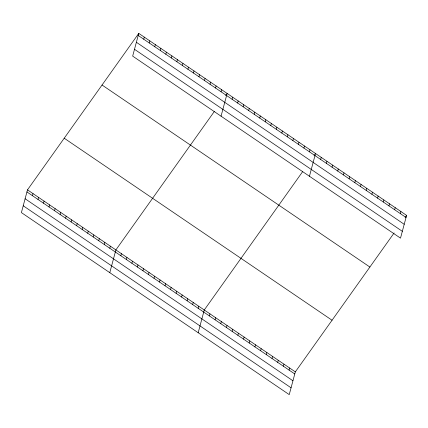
<?xml version="1.0" encoding="UTF-8"?>
<svg xmlns="http://www.w3.org/2000/svg" width="428" height="428" viewBox="0 0 428 428"><rect width="100%" height="100%" fill="white"/><g stroke="black" fill="none" stroke-linecap="round" stroke-linejoin="round"><path stroke-width="0.64" d="M138.763 33.379L132.669 56.122L400.506 238.145L406.6 215.402L138.763 33.379L27.494 189.855L21.4 212.598L289.237 394.621L295.331 371.879L394.118 232.96M32.458 195.692L33.02 193.611M37.985 199.448L38.541 197.367M43.506 203.198L44.068 201.117M49.033 206.954L49.589 204.873M54.559 210.71L55.116 208.629M60.081 214.46L60.637 212.384M65.607 218.216L66.163 216.135M71.128 221.971L71.685 219.89M76.655 225.727L77.211 223.646M82.176 229.478L82.738 227.396M87.703 233.233L88.259 231.152M143.728 39.215L144.284 37.134M93.224 236.989L93.786 234.908M149.249 42.966L149.811 40.885M98.75 240.745L99.307 238.664M154.776 46.722L155.332 44.64M104.277 244.495L104.833 242.414M160.302 50.477L160.858 48.396M109.798 248.251L110.354 246.17M165.823 54.233L166.38 52.152M109.787 272.668L115.881 249.925L214.294 111.521M171.35 57.983L171.906 55.902M120.846 255.757L121.402 253.681M176.871 61.739L177.427 59.658M126.372 259.512L126.929 257.431M182.398 65.495L182.954 63.414M131.894 263.268L132.455 261.187M187.919 69.245L188.481 67.164M137.42 267.024L137.976 264.943M193.445 73.001L194.002 70.92M142.941 270.774L143.503 268.693M198.966 76.756L199.528 74.675M148.468 274.53L149.024 272.449M204.493 80.512L205.049 78.431M153.994 278.286L154.551 276.204M210.02 84.263L210.576 82.181M159.516 282.041L160.072 279.96M215.541 88.018L216.097 85.937M165.042 285.792L165.599 283.71M221.067 91.774L221.624 89.693M170.563 289.547L171.125 287.466M221.051 116.186L227.145 93.448L225.679 95.514M176.09 293.303L176.646 291.222M232.115 99.28L232.672 97.199M181.611 297.053L182.173 294.978M237.636 103.036L238.198 100.954M187.138 300.809L187.694 298.728M243.163 106.791L243.719 104.71M192.664 304.565L193.221 302.484M248.684 110.542L249.246 108.461M198.185 308.32L198.742 306.239M254.211 114.297L254.767 112.216M198.175 332.733L204.268 309.99L302.682 171.585M259.737 118.053L260.294 115.972M209.399 315.939L209.961 313.858M265.258 121.809L265.815 119.728M215.091 319.807L215.653 317.726M270.785 125.559L271.341 123.478M220.784 323.675L221.34 321.594M276.306 129.315L276.868 127.234M226.476 327.543L227.033 325.462M281.833 133.071L282.389 130.989M232.169 331.411L232.725 329.33M287.354 136.826L287.916 134.745M237.861 335.279L238.417 333.198M292.88 140.577L293.437 138.495M243.553 339.147L244.11 337.066M298.407 144.332L298.963 142.251M249.24 343.015L249.802 340.934M303.928 148.088L304.485 146.007M254.933 346.883L255.495 344.802M309.455 151.838L310.011 149.757M260.625 350.751L261.182 348.67M309.439 176.256L315.532 153.513L314.066 155.578M266.318 354.619L266.874 352.538M320.668 159.462L321.225 157.381M272.01 358.487L272.566 356.406M326.361 163.33L326.917 161.249M277.702 362.356L278.259 360.274M332.053 167.198L332.61 165.117M283.395 366.224L283.951 364.142M337.745 171.066L338.302 168.985M289.082 370.092L289.644 368.01M343.433 174.934L343.994 172.853M349.125 178.802L349.687 176.721M354.817 182.67L355.374 180.589M360.51 186.538L361.066 184.457M366.202 190.406L366.759 188.325M371.895 194.275L372.451 192.193M377.587 198.143L378.143 196.061M383.274 202.011L383.836 199.93M388.966 205.879L389.523 203.798M394.659 209.747L395.215 207.666M400.351 213.615L400.908 211.534M405.129 217.467L406.6 215.402M138.201 35.46L406.044 217.483M136.377 42.276L404.214 224.299M134.494 49.3L402.331 231.323M102.041 85.017L369.883 267.04M64.211 138.217L332.053 320.24M27.494 189.855L295.331 371.879M26.937 191.937L294.774 373.96M25.108 198.758L292.95 380.781M23.224 205.782L291.067 387.805"/></g></svg>
